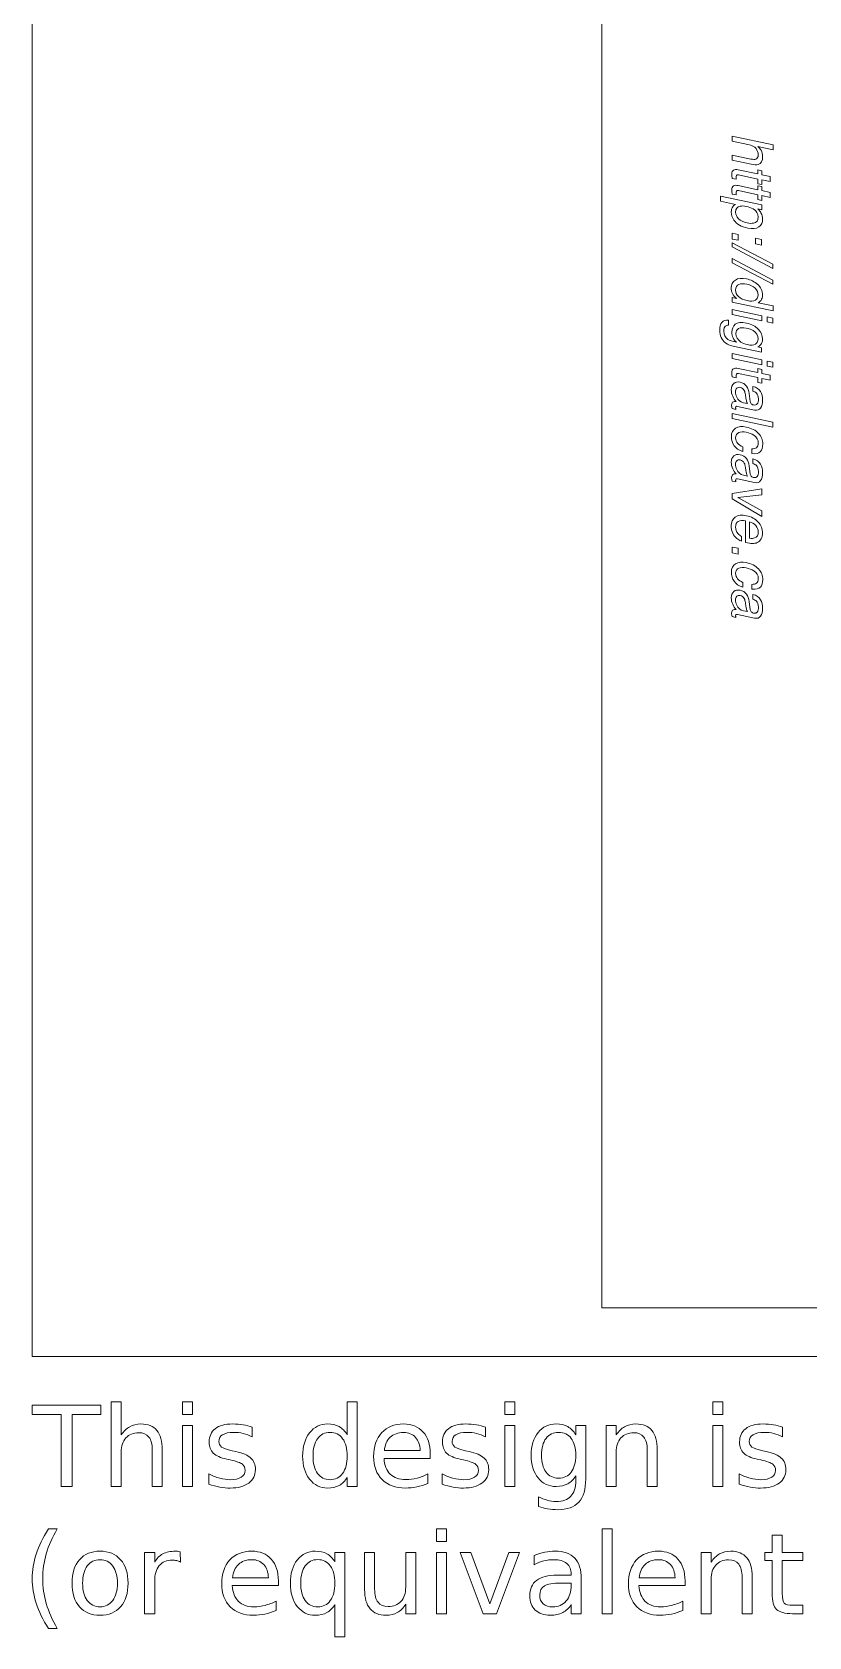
# Model space of a CAD drawing. Header units: millimetres. Extents: x 0 to 209, y -17 to 180.
# Drawn here: x 0 to 47.7, y -17.2 to 81.4 of the extents above; entities that cross this region are included whole.
import ezdxf

# ---------------------------------------------------------------- set-up
doc = ezdxf.new("R2010")
doc.units = ezdxf.units.MM
for name, color, linetype, lineweight, true_color in [('comments', 30, 'CONTINUOUS', 5, 0xf6921e), ('cutting', 5, 'CONTINUOUS', 5, 0x0000ff), ('engraving', 1, 'CONTINUOUS', 5, 0xff0000)]:
    doc.layers.add(name, color=color, linetype=linetype, lineweight=lineweight, true_color=true_color)

msp = doc.modelspace()

# ---------------------------------------------------------------- linework, layer by layer
at = {"layer": 'comments'}
for p, q in [((0, 180), (0, 0)), ((0, 0), (180, 0)), ((4.855, -7.984), (4.855, -2.773)), ((4.855, -2.773), (5.474, -2.773)), ((5.474, -2.773), (5.474, -4.816)), ((9.235, -2.773), (9.85, -2.773)), ((9.235, -3.554), (9.235, -2.773)), ((9.85, -2.773), (9.85, -3.554)), ((19.35, -4.803), (19.35, -2.773)), ((19.35, -2.773), (19.966, -2.773)), ((19.966, -2.773), (19.966, -7.984)), ((29.032, -2.773), (29.648, -2.773)), ((29.032, -3.554), (29.032, -2.773)), ((29.648, -2.773), (29.648, -3.554)), ((41.811, -2.773), (42.426, -2.773)), ((41.811, -3.554), (41.811, -2.773)), ((42.426, -2.773), (42.426, -3.554)), ((0, -2.984), (4.23, -2.984)), ((0, -3.554), (0, -2.984)), ((1.775, -3.554), (0, -3.554)), ((1.775, -7.984), (1.775, -3.554)), ((4.23, -3.554), (2.455, -3.554)), ((2.455, -3.554), (2.455, -7.984)), ((4.23, -2.984), (4.23, -3.554)), ((9.85, -3.554), (9.235, -3.554)), ((29.648, -3.554), (29.032, -3.554)), ((42.426, -3.554), (41.811, -3.554)), ((9.235, -4.234), (9.85, -4.234)), ((9.235, -7.984), (9.235, -4.234)), ((9.85, -4.234), (9.85, -7.984)), ((13.513, -4.344), (13.513, -4.927)), ((27.841, -4.344), (27.841, -4.927)), ((29.032, -4.234), (29.648, -4.234)), ((29.032, -7.984), (29.032, -4.234)), ((29.648, -4.234), (29.648, -7.984)), ((33.388, -4.803), (33.388, -4.234)), ((33.388, -4.234), (34.003, -4.234)), ((34.003, -4.234), (34.003, -7.519)), ((35.253, -7.984), (35.253, -4.234)), ((35.253, -4.234), (35.872, -4.234)), ((35.872, -4.234), (35.872, -4.816)), ((41.811, -4.234), (42.426, -4.234)), ((41.811, -7.984), (41.811, -4.234)), ((42.426, -4.234), (42.426, -7.984)), ((46.089, -4.344), (46.089, -4.927)), ((5.474, -5.864), (5.474, -7.984)), ((7.379, -7.984), (7.379, -5.74)), ((7.996, -5.721), (7.996, -7.984)), ((12.294, -5.791), (12.505, -5.838)), ((21.634, -5.777), (23.831, -5.774)), ((26.622, -5.791), (26.833, -5.838)), ((35.872, -5.864), (35.872, -7.984)), ((37.777, -7.984), (37.777, -5.74)), ((38.394, -5.721), (38.394, -7.984)), ((44.87, -5.791), (45.081, -5.838)), ((12.17, -6.354), (11.956, -6.303)), ((24.446, -6.256), (21.613, -6.256)), ((24.446, -5.955), (24.446, -6.256)), ((26.498, -6.354), (26.283, -6.303)), ((44.746, -6.354), (44.532, -6.303)), ((10.847, -7.847), (10.847, -7.211)), ((19.35, -7.984), (19.35, -7.422)), ((24.303, -7.211), (24.303, -7.794)), ((25.175, -7.847), (25.175, -7.211)), ((33.388, -7.63), (33.388, -7.325)), ((43.423, -7.847), (43.423, -7.211)), ((2.455, -7.984), (1.775, -7.984)), ((5.474, -7.984), (4.855, -7.984)), ((7.996, -7.984), (7.379, -7.984)), ((9.85, -7.984), (9.235, -7.984)), ((19.966, -7.984), (19.35, -7.984)), ((29.648, -7.984), (29.032, -7.984)), ((31.103, -9.213), (31.103, -8.614)), ((35.872, -7.984), (35.253, -7.984)), ((38.394, -7.984), (37.777, -7.984)), ((42.426, -7.984), (41.811, -7.984)), ((1.001, -10.596), (1.538, -10.596)), ((24.84, -10.589), (25.456, -10.589)), ((24.84, -11.37), (24.84, -10.589)), ((25.456, -10.589), (25.456, -11.37)), ((35.005, -10.589), (35.621, -10.589)), ((35.005, -15.8), (35.005, -10.589)), ((35.621, -10.589), (35.621, -15.8)), ((25.456, -11.37), (24.84, -11.37)), ((45.45, -12.05), (45.45, -10.985)), ((45.45, -10.985), (46.069, -10.985)), ((46.069, -10.985), (46.069, -12.05)), ((6.907, -15.8), (6.907, -12.05)), ((6.907, -12.05), (7.527, -12.05)), ((7.527, -12.05), (7.527, -12.632)), ((9.101, -11.993), (9.104, -12.626)), ((18.596, -12.619), (18.596, -12.05)), ((18.596, -12.05), (19.211, -12.05)), ((19.211, -12.05), (19.211, -17.227)), ((20.42, -14.32), (20.42, -12.05)), ((20.42, -12.05), (21.036, -12.05)), ((21.036, -12.05), (21.036, -14.297)), ((22.945, -14.176), (22.945, -12.05)), ((22.945, -12.05), (23.561, -12.05)), ((23.561, -12.05), (23.561, -15.8)), ((24.84, -12.05), (25.456, -12.05)), ((24.84, -15.8), (24.84, -12.05)), ((25.456, -12.05), (25.456, -15.8)), ((26.286, -12.05), (26.939, -12.05)), ((27.692, -15.8), (26.286, -12.05)), ((26.939, -12.05), (28.111, -15.197)), ((28.111, -15.197), (29.283, -12.05)), ((29.936, -12.05), (28.53, -15.8)), ((29.283, -12.05), (29.936, -12.05)), ((30.834, -12.789), (30.834, -12.221)), ((41.081, -15.8), (41.081, -12.05)), ((41.081, -12.05), (41.7, -12.05)), ((41.7, -12.05), (41.7, -12.632)), ((44.998, -12.528), (44.998, -12.05)), ((44.998, -12.05), (45.45, -12.05)), ((45.45, -12.528), (44.998, -12.528)), ((45.45, -14.564), (45.45, -12.528)), ((46.069, -12.05), (47.339, -12.05)), ((47.339, -12.528), (46.069, -12.528)), ((46.069, -12.528), (46.069, -14.564)), ((47.339, -12.05), (47.339, -12.528)), ((12.311, -13.593), (14.508, -13.59)), ((15.124, -13.771), (15.124, -14.072)), ((32.247, -13.433), (33.111, -13.433)), ((33.111, -13.433), (33.111, -13.372)), ((33.727, -13.661), (33.727, -15.8)), ((37.288, -13.593), (39.485, -13.59)), ((40.101, -13.771), (40.101, -14.072)), ((41.7, -13.68), (41.7, -15.8)), ((43.605, -15.8), (43.605, -13.556)), ((44.222, -13.537), (44.222, -15.8)), ((7.527, -13.825), (7.527, -15.8)), ((15.124, -14.072), (12.291, -14.072)), ((33.111, -13.915), (32.498, -13.915)), ((33.111, -14.052), (33.111, -13.915)), ((40.101, -14.072), (37.267, -14.072)), ((14.98, -15.026), (14.98, -15.61)), ((18.596, -17.227), (18.596, -15.237)), ((22.945, -15.8), (22.945, -15.224)), ((33.111, -15.8), (33.111, -15.231)), ((39.957, -15.026), (39.957, -15.61)), ((46.706, -15.284), (47.339, -15.284)), ((47.339, -15.284), (47.339, -15.8)), ((1.538, -16.704), (1.001, -16.704)), ((7.527, -15.8), (6.907, -15.8)), ((23.561, -15.8), (22.945, -15.8)), ((25.456, -15.8), (24.84, -15.8)), ((28.53, -15.8), (27.692, -15.8)), ((33.727, -15.8), (33.111, -15.8)), ((35.621, -15.8), (35.005, -15.8)), ((41.7, -15.8), (41.081, -15.8)), ((44.222, -15.8), (43.605, -15.8)), ((47.339, -15.8), (46.706, -15.8)), ((19.211, -17.227), (18.596, -17.227))]:
    msp.add_line(p, q, dxfattribs=at)
for points in [[(5.474, -4.816), (5.621, -4.591), (5.795, -4.422), (5.995, -4.311)], [(6.549, -4.679), (6.216, -4.679), (5.954, -4.785), (5.762, -4.997)], [(5.995, -4.311), (6.194, -4.199), (6.425, -4.143), (6.687, -4.143)], [(7.172, -4.944), (7.033, -4.767), (6.826, -4.679), (6.549, -4.679)], [(6.687, -4.143), (7.117, -4.143), (7.443, -4.277), (7.664, -4.544)], [(7.664, -4.544), (7.885, -4.811), (7.996, -5.203), (7.996, -5.721)], [(10.874, -5.249), (10.874, -4.896), (10.999, -4.623), (11.249, -4.431)], [(11.249, -4.431), (11.5, -4.239), (11.854, -4.143), (12.314, -4.143)], [(11.7, -4.8), (11.547, -4.893), (11.47, -5.034), (11.47, -5.222)], [(12.388, -4.659), (12.082, -4.659), (11.853, -4.706), (11.7, -4.8)], [(12.314, -4.143), (12.542, -4.143), (12.756, -4.16), (12.957, -4.193)], [(12.971, -4.726), (12.783, -4.681), (12.589, -4.659), (12.388, -4.659)], [(12.957, -4.193), (13.158, -4.227), (13.343, -4.277), (13.513, -4.344)], [(13.513, -4.927), (13.339, -4.837), (13.158, -4.77), (12.971, -4.726)], [(16.614, -6.113), (16.614, -5.523), (16.756, -5.048), (17.041, -4.686)], [(17.041, -4.686), (17.326, -4.324), (17.694, -4.143), (18.148, -4.143)], [(18.298, -4.659), (17.973, -4.659), (17.717, -4.788), (17.53, -5.046)], [(18.148, -4.143), (18.425, -4.143), (18.662, -4.197), (18.859, -4.306)], [(19.069, -5.046), (18.881, -4.788), (18.625, -4.659), (18.298, -4.659)], [(18.859, -4.306), (19.057, -4.414), (19.221, -4.58), (19.35, -4.803)], [(20.97, -6.146), (20.97, -5.532), (21.136, -5.045), (21.468, -4.684)], [(21.468, -4.684), (21.799, -4.323), (22.246, -4.143), (22.809, -4.143)], [(22.816, -4.666), (22.472, -4.666), (22.197, -4.763), (21.99, -4.957)], [(22.809, -4.143), (23.314, -4.143), (23.713, -4.306), (24.006, -4.631)], [(23.547, -4.967), (23.363, -4.766), (23.119, -4.666), (22.816, -4.666)], [(24.006, -4.631), (24.3, -4.956), (24.446, -5.397), (24.446, -5.955)], [(25.202, -5.249), (25.202, -4.896), (25.327, -4.623), (25.577, -4.431)], [(25.577, -4.431), (25.827, -4.239), (26.182, -4.143), (26.642, -4.143)], [(26.027, -4.8), (25.874, -4.893), (25.798, -5.034), (25.798, -5.222)], [(26.715, -4.659), (26.41, -4.659), (26.18, -4.706), (26.027, -4.8)], [(26.642, -4.143), (26.869, -4.143), (27.084, -4.16), (27.284, -4.193)], [(27.298, -4.726), (27.111, -4.681), (26.917, -4.659), (26.715, -4.659)], [(27.284, -4.193), (27.485, -4.227), (27.671, -4.277), (27.841, -4.344)], [(27.841, -4.927), (27.667, -4.837), (27.486, -4.77), (27.298, -4.726)], [(30.651, -6.066), (30.651, -5.485), (30.792, -5.02), (31.073, -4.669)], [(31.073, -4.669), (31.355, -4.318), (31.725, -4.143), (32.185, -4.143)], [(32.336, -4.659), (32.005, -4.659), (31.748, -4.782), (31.564, -5.027)], [(32.185, -4.143), (32.462, -4.143), (32.7, -4.198), (32.898, -4.307)], [(33.111, -5.027), (32.927, -4.782), (32.668, -4.659), (32.336, -4.659)], [(32.898, -4.307), (33.097, -4.417), (33.26, -4.582), (33.388, -4.803)], [(35.872, -4.816), (36.019, -4.591), (36.193, -4.422), (36.392, -4.311)], [(36.947, -4.679), (36.614, -4.679), (36.352, -4.785), (36.16, -4.997)], [(36.392, -4.311), (36.592, -4.199), (36.823, -4.143), (37.084, -4.143)], [(37.57, -4.944), (37.431, -4.767), (37.224, -4.679), (36.947, -4.679)], [(37.084, -4.143), (37.515, -4.143), (37.841, -4.277), (38.062, -4.544)], [(38.062, -4.544), (38.283, -4.811), (38.394, -5.203), (38.394, -5.721)], [(43.45, -5.249), (43.45, -4.896), (43.575, -4.623), (43.825, -4.431)], [(43.825, -4.431), (44.076, -4.239), (44.43, -4.143), (44.89, -4.143)], [(44.276, -4.8), (44.123, -4.893), (44.046, -5.034), (44.046, -5.222)], [(44.964, -4.659), (44.658, -4.659), (44.429, -4.706), (44.276, -4.8)], [(44.89, -4.143), (45.118, -4.143), (45.332, -4.16), (45.533, -4.193)], [(45.547, -4.726), (45.359, -4.681), (45.165, -4.659), (44.964, -4.659)], [(45.533, -4.193), (45.734, -4.227), (45.919, -4.277), (46.089, -4.344)], [(46.089, -4.927), (45.915, -4.837), (45.734, -4.77), (45.547, -4.726)], [(5.762, -4.997), (5.57, -5.209), (5.474, -5.498), (5.474, -5.864)], [(7.379, -5.74), (7.379, -5.385), (7.31, -5.12), (7.172, -4.944)], [(11.129, -5.933), (10.959, -5.767), (10.874, -5.539), (10.874, -5.249)], [(11.47, -5.222), (11.47, -5.364), (11.525, -5.476), (11.634, -5.558)], [(11.634, -5.558), (11.744, -5.64), (11.964, -5.717), (12.294, -5.791)], [(12.505, -5.838), (12.943, -5.932), (13.254, -6.064), (13.438, -6.235)], [(17.53, -5.046), (17.344, -5.304), (17.251, -5.659), (17.251, -6.113)], [(19.35, -6.113), (19.35, -5.659), (19.257, -5.304), (19.069, -5.046)], [(21.99, -4.957), (21.784, -5.152), (21.665, -5.425), (21.634, -5.777)], [(23.831, -5.774), (23.826, -5.437), (23.732, -5.168), (23.547, -4.967)], [(25.456, -5.933), (25.287, -5.767), (25.202, -5.539), (25.202, -5.249)], [(25.798, -5.222), (25.798, -5.364), (25.853, -5.476), (25.962, -5.558)], [(25.962, -5.558), (26.071, -5.64), (26.291, -5.717), (26.622, -5.791)], [(26.833, -5.838), (27.27, -5.932), (27.581, -6.064), (27.765, -6.235)], [(31.564, -5.027), (31.38, -5.273), (31.288, -5.619), (31.288, -6.066)], [(33.388, -6.066), (33.388, -5.619), (33.295, -5.273), (33.111, -5.027)], [(36.16, -4.997), (35.968, -5.209), (35.872, -5.498), (35.872, -5.864)], [(37.777, -5.74), (37.777, -5.385), (37.708, -5.12), (37.57, -4.944)], [(43.705, -5.933), (43.535, -5.767), (43.45, -5.539), (43.45, -5.249)], [(44.046, -5.222), (44.046, -5.364), (44.101, -5.476), (44.21, -5.558)], [(44.21, -5.558), (44.32, -5.64), (44.54, -5.717), (44.87, -5.791)], [(45.081, -5.838), (45.519, -5.932), (45.83, -6.064), (46.014, -6.235)], [(11.956, -6.303), (11.574, -6.223), (11.298, -6.1), (11.129, -5.933)], [(12.912, -6.612), (12.8, -6.522), (12.552, -6.436), (12.17, -6.354)], [(13.081, -6.997), (13.081, -6.829), (13.025, -6.701), (12.912, -6.612)], [(13.438, -6.235), (13.622, -6.405), (13.714, -6.644), (13.714, -6.95)], [(17.041, -7.539), (16.756, -7.177), (16.614, -6.702), (16.614, -6.113)], [(17.251, -6.113), (17.251, -6.566), (17.344, -6.921), (17.53, -7.179)], [(19.069, -7.179), (19.257, -6.921), (19.35, -6.566), (19.35, -6.113)], [(21.494, -7.559), (21.145, -7.211), (20.97, -6.74), (20.97, -6.146)], [(21.613, -6.256), (21.64, -6.681), (21.768, -7.004), (21.997, -7.226)], [(26.283, -6.303), (25.902, -6.223), (25.626, -6.1), (25.456, -5.933)], [(27.24, -6.612), (27.127, -6.522), (26.88, -6.436), (26.498, -6.354)], [(27.409, -6.997), (27.409, -6.829), (27.353, -6.701), (27.24, -6.612)], [(27.765, -6.235), (27.95, -6.405), (28.042, -6.644), (28.042, -6.95)], [(31.073, -7.459), (30.792, -7.108), (30.651, -6.644), (30.651, -6.066)], [(31.288, -6.066), (31.288, -6.51), (31.38, -6.855), (31.564, -7.1)], [(33.111, -7.1), (33.295, -6.855), (33.388, -6.51), (33.388, -6.066)], [(44.532, -6.303), (44.15, -6.223), (43.874, -6.1), (43.705, -5.933)], [(45.488, -6.612), (45.376, -6.522), (45.128, -6.436), (44.746, -6.354)], [(45.657, -6.997), (45.657, -6.829), (45.601, -6.701), (45.488, -6.612)], [(46.014, -6.235), (46.198, -6.405), (46.29, -6.644), (46.29, -6.95)], [(10.847, -7.211), (11.075, -7.329), (11.299, -7.418), (11.521, -7.477)], [(11.536, -8.023), (11.318, -7.984), (11.089, -7.925), (10.847, -7.847)], [(11.521, -7.477), (11.742, -7.537), (11.96, -7.566), (12.177, -7.566)], [(13.301, -7.777), (13.025, -7.98), (12.646, -8.081), (12.164, -8.081)], [(12.177, -7.566), (12.467, -7.566), (12.69, -7.516), (12.847, -7.417)], [(12.847, -7.417), (13.003, -7.317), (13.081, -7.177), (13.081, -6.997)], [(13.714, -6.95), (13.714, -7.298), (13.576, -7.574), (13.301, -7.777)], [(18.148, -8.081), (17.694, -8.081), (17.326, -7.9), (17.041, -7.539)], [(17.53, -7.179), (17.717, -7.437), (17.973, -7.566), (18.298, -7.566)], [(18.298, -7.566), (18.625, -7.566), (18.881, -7.437), (19.069, -7.179)], [(19.35, -7.422), (19.221, -7.645), (19.057, -7.811), (18.859, -7.919)], [(22.916, -8.081), (22.318, -8.081), (21.844, -7.907), (21.494, -7.559)], [(21.997, -7.226), (22.226, -7.448), (22.544, -7.559), (22.953, -7.559)], [(22.953, -7.559), (23.19, -7.559), (23.419, -7.53), (23.641, -7.472)], [(24.303, -7.794), (24.082, -7.888), (23.855, -7.959), (23.623, -8.008)], [(23.641, -7.472), (23.863, -7.414), (24.084, -7.327), (24.303, -7.211)], [(25.175, -7.211), (25.403, -7.329), (25.627, -7.418), (25.848, -7.477)], [(25.863, -8.023), (25.646, -7.984), (25.416, -7.925), (25.175, -7.847)], [(25.848, -7.477), (26.069, -7.537), (26.288, -7.566), (26.504, -7.566)], [(27.628, -7.777), (27.352, -7.98), (26.973, -8.081), (26.491, -8.081)], [(26.504, -7.566), (26.795, -7.566), (27.018, -7.516), (27.174, -7.417)], [(27.174, -7.417), (27.331, -7.317), (27.409, -7.177), (27.409, -6.997)], [(28.042, -6.95), (28.042, -7.298), (27.904, -7.574), (27.628, -7.777)], [(32.185, -7.984), (31.725, -7.984), (31.355, -7.809), (31.073, -7.459)], [(31.564, -7.1), (31.748, -7.346), (32.005, -7.469), (32.336, -7.469)], [(32.898, -7.82), (32.7, -7.93), (32.462, -7.984), (32.185, -7.984)], [(32.336, -7.469), (32.668, -7.469), (32.927, -7.346), (33.111, -7.1)], [(33.388, -7.325), (33.26, -7.546), (33.097, -7.711), (32.898, -7.82)], [(33.086, -8.585), (33.287, -8.374), (33.388, -8.056), (33.388, -7.63)], [(34.003, -7.519), (34.003, -8.158), (33.861, -8.632), (33.578, -8.944)], [(43.423, -7.211), (43.651, -7.329), (43.875, -7.418), (44.097, -7.477)], [(44.112, -8.023), (43.894, -7.984), (43.665, -7.925), (43.423, -7.847)], [(44.097, -7.477), (44.318, -7.537), (44.536, -7.566), (44.753, -7.566)], [(45.877, -7.777), (45.601, -7.98), (45.222, -8.081), (44.74, -8.081)], [(44.753, -7.566), (45.043, -7.566), (45.266, -7.516), (45.423, -7.417)], [(45.423, -7.417), (45.579, -7.317), (45.657, -7.177), (45.657, -6.997)], [(46.29, -6.95), (46.29, -7.298), (46.152, -7.574), (45.877, -7.777)], [(12.164, -8.081), (11.963, -8.081), (11.753, -8.062), (11.536, -8.023)], [(18.859, -7.919), (18.662, -8.027), (18.425, -8.081), (18.148, -8.081)], [(23.623, -8.008), (23.391, -8.057), (23.155, -8.081), (22.916, -8.081)], [(26.491, -8.081), (26.29, -8.081), (26.081, -8.062), (25.863, -8.023)], [(31.103, -8.614), (31.284, -8.712), (31.463, -8.785), (31.639, -8.831)], [(31.639, -8.831), (31.816, -8.878), (31.995, -8.902), (32.178, -8.902)], [(32.178, -8.902), (32.583, -8.902), (32.885, -8.796), (33.086, -8.585)], [(44.74, -8.081), (44.539, -8.081), (44.329, -8.062), (44.112, -8.023)], [(31.663, -9.362), (31.471, -9.33), (31.284, -9.28), (31.103, -9.213)], [(32.276, -9.411), (32.059, -9.411), (31.855, -9.395), (31.663, -9.362)], [(33.578, -8.944), (33.295, -9.255), (32.861, -9.411), (32.276, -9.411)], [(0.248, -12.143), (0.413, -11.639), (0.665, -11.123), (1.001, -10.596)], [(1.538, -10.596), (1.238, -11.11), (1.016, -11.618), (0.871, -12.12)], [(0, -13.647), (0, -13.149), (0.083, -12.648), (0.248, -12.143)], [(0.871, -12.12), (0.726, -12.622), (0.653, -13.131), (0.653, -13.647)], [(2.451, -13.928), (2.451, -13.312), (2.604, -12.83), (2.908, -12.481)], [(2.908, -12.481), (3.213, -12.133), (3.635, -11.959), (4.173, -11.959)], [(4.173, -12.481), (3.842, -12.481), (3.581, -12.61), (3.389, -12.868)], [(4.173, -11.959), (4.709, -11.959), (5.129, -12.133), (5.435, -12.481)], [(4.953, -12.872), (4.761, -12.612), (4.501, -12.481), (4.173, -12.481)], [(5.435, -12.481), (5.741, -12.83), (5.894, -13.312), (5.894, -13.928)], [(7.527, -12.632), (7.656, -12.405), (7.824, -12.236), (8.032, -12.125)], [(8.608, -12.509), (8.26, -12.509), (7.993, -12.622), (7.806, -12.848)], [(8.032, -12.125), (8.24, -12.014), (8.492, -11.959), (8.789, -11.959)], [(8.878, -12.537), (8.797, -12.518), (8.707, -12.509), (8.608, -12.509)], [(8.789, -11.959), (8.831, -11.959), (8.878, -11.962), (8.93, -11.968)], [(9.104, -12.626), (9.035, -12.586), (8.959, -12.556), (8.878, -12.537)], [(8.93, -11.968), (8.981, -11.973), (9.038, -11.982), (9.101, -11.993)], [(11.648, -13.962), (11.648, -13.348), (11.814, -12.861), (12.145, -12.5)], [(12.145, -12.5), (12.477, -12.139), (12.924, -11.959), (13.487, -11.959)], [(12.668, -12.773), (12.461, -12.967), (12.343, -13.241), (12.311, -13.593)], [(13.493, -12.481), (13.15, -12.481), (12.874, -12.579), (12.668, -12.773)], [(13.487, -11.959), (13.991, -11.959), (14.39, -12.121), (14.684, -12.446)], [(14.225, -12.783), (14.041, -12.582), (13.797, -12.481), (13.493, -12.481)], [(14.508, -13.59), (14.504, -13.253), (14.409, -12.984), (14.225, -12.783)], [(14.684, -12.446), (14.977, -12.771), (15.124, -13.213), (15.124, -13.771)], [(15.859, -13.928), (15.859, -13.339), (16.001, -12.863), (16.286, -12.502)], [(16.286, -12.502), (16.571, -12.14), (16.94, -11.959), (17.393, -11.959)], [(17.543, -12.475), (17.218, -12.475), (16.962, -12.604), (16.775, -12.862)], [(17.393, -11.959), (17.67, -11.959), (17.907, -12.013), (18.105, -12.121)], [(18.314, -12.862), (18.127, -12.604), (17.87, -12.475), (17.543, -12.475)], [(18.105, -12.121), (18.302, -12.23), (18.466, -12.396), (18.596, -12.619)], [(30.834, -12.221), (31.06, -12.133), (31.278, -12.068), (31.49, -12.024)], [(31.42, -12.559), (31.217, -12.61), (31.022, -12.687), (30.834, -12.789)], [(32.047, -12.481), (31.832, -12.481), (31.623, -12.507), (31.42, -12.559)], [(31.49, -12.024), (31.702, -11.981), (31.909, -11.959), (32.11, -11.959)], [(32.832, -12.714), (32.645, -12.559), (32.383, -12.481), (32.047, -12.481)], [(32.11, -11.959), (32.653, -11.959), (33.058, -12.1), (33.326, -12.381)], [(33.111, -13.372), (33.111, -13.089), (33.018, -12.87), (32.832, -12.714)], [(33.326, -12.381), (33.593, -12.662), (33.727, -13.089), (33.727, -13.661)], [(36.625, -13.962), (36.625, -13.348), (36.79, -12.861), (37.122, -12.5)], [(37.122, -12.5), (37.453, -12.139), (37.9, -11.959), (38.463, -11.959)], [(37.644, -12.773), (37.438, -12.967), (37.319, -13.241), (37.288, -13.593)], [(38.47, -12.481), (38.126, -12.481), (37.851, -12.579), (37.644, -12.773)], [(38.463, -11.959), (38.968, -11.959), (39.367, -12.121), (39.66, -12.446)], [(39.202, -12.783), (39.017, -12.582), (38.774, -12.481), (38.47, -12.481)], [(39.485, -13.59), (39.48, -13.253), (39.386, -12.984), (39.202, -12.783)], [(39.66, -12.446), (39.954, -12.771), (40.101, -13.213), (40.101, -13.771)], [(41.7, -12.632), (41.847, -12.407), (42.021, -12.238), (42.221, -12.126)], [(41.988, -12.813), (41.796, -13.025), (41.7, -13.314), (41.7, -13.68)], [(42.775, -12.495), (42.442, -12.495), (42.18, -12.601), (41.988, -12.813)], [(42.221, -12.126), (42.42, -12.015), (42.651, -11.959), (42.913, -11.959)], [(43.398, -12.759), (43.259, -12.583), (43.052, -12.495), (42.775, -12.495)], [(42.913, -11.959), (43.343, -11.959), (43.669, -12.092), (43.89, -12.359)], [(43.605, -13.556), (43.605, -13.201), (43.536, -12.936), (43.398, -12.759)], [(43.89, -12.359), (44.111, -12.626), (44.222, -13.019), (44.222, -13.537)], [(0.25, -15.157), (0.083, -14.651), (0, -14.147), (0, -13.647)], [(0.653, -13.647), (0.653, -14.163), (0.727, -14.674), (0.873, -15.179)], [(3.389, -12.868), (3.197, -13.126), (3.101, -13.48), (3.101, -13.928)], [(5.241, -13.928), (5.241, -13.484), (5.145, -13.132), (4.953, -12.872)], [(7.806, -12.848), (7.62, -13.075), (7.527, -13.4), (7.527, -13.825)], [(16.775, -12.862), (16.589, -13.119), (16.496, -13.475), (16.496, -13.928)], [(18.596, -13.928), (18.596, -13.475), (18.502, -13.119), (18.314, -12.862)], [(30.56, -14.709), (30.56, -14.287), (30.701, -13.969), (30.983, -13.754)], [(30.983, -13.754), (31.266, -13.54), (31.687, -13.433), (32.247, -13.433)], [(2.908, -15.373), (2.604, -15.024), (2.451, -14.542), (2.451, -13.928)], [(3.101, -13.928), (3.101, -14.377), (3.196, -14.73), (3.387, -14.988)], [(4.953, -14.986), (5.145, -14.727), (5.241, -14.375), (5.241, -13.928)], [(5.894, -13.928), (5.894, -14.542), (5.741, -15.024), (5.435, -15.373)], [(12.172, -15.375), (11.823, -15.027), (11.648, -14.556), (11.648, -13.962)], [(12.291, -14.072), (12.318, -14.497), (12.446, -14.82), (12.675, -15.042)], [(16.286, -15.355), (16.001, -14.993), (15.859, -14.518), (15.859, -13.928)], [(16.496, -13.928), (16.496, -14.382), (16.589, -14.737), (16.775, -14.995)], [(18.314, -14.995), (18.502, -14.737), (18.596, -14.382), (18.596, -13.928)], [(20.755, -15.495), (20.531, -15.228), (20.42, -14.836), (20.42, -14.32)], [(21.036, -14.297), (21.036, -14.652), (21.105, -14.918), (21.244, -15.095)], [(22.655, -15.043), (22.849, -14.831), (22.945, -14.542), (22.945, -14.176)], [(30.899, -15.574), (30.673, -15.359), (30.56, -15.07), (30.56, -14.709)], [(31.463, -14.086), (31.271, -14.2), (31.175, -14.394), (31.175, -14.668)], [(31.175, -14.668), (31.175, -14.887), (31.247, -15.061), (31.391, -15.189)], [(32.498, -13.915), (32, -13.915), (31.656, -13.972), (31.463, -14.086)], [(32.801, -15.019), (33.008, -14.776), (33.111, -14.454), (33.111, -14.052)], [(37.149, -15.375), (36.799, -15.027), (36.625, -14.556), (36.625, -13.962)], [(37.267, -14.072), (37.295, -14.497), (37.423, -14.82), (37.651, -15.042)], [(45.722, -15.534), (45.541, -15.356), (45.45, -15.033), (45.45, -14.564)], [(46.069, -14.564), (46.069, -14.87), (46.111, -15.067), (46.195, -15.154)], [(1.001, -16.704), (0.667, -16.18), (0.416, -15.664), (0.25, -15.157)], [(0.873, -15.179), (1.019, -15.685), (1.241, -16.193), (1.538, -16.704)], [(4.173, -15.897), (3.635, -15.897), (3.213, -15.722), (2.908, -15.373)], [(3.387, -14.988), (3.578, -15.246), (3.84, -15.375), (4.173, -15.375)], [(4.173, -15.375), (4.501, -15.375), (4.761, -15.246), (4.953, -14.986)], [(5.435, -15.373), (5.129, -15.722), (4.709, -15.897), (4.173, -15.897)], [(13.594, -15.897), (12.996, -15.897), (12.522, -15.723), (12.172, -15.375)], [(12.675, -15.042), (12.903, -15.264), (13.222, -15.375), (13.631, -15.375)], [(13.631, -15.375), (13.868, -15.375), (14.097, -15.346), (14.319, -15.288)], [(14.98, -15.61), (14.759, -15.703), (14.533, -15.775), (14.301, -15.824)], [(14.319, -15.288), (14.541, -15.23), (14.762, -15.142), (14.98, -15.026)], [(17.393, -15.897), (16.94, -15.897), (16.571, -15.716), (16.286, -15.355)], [(16.775, -14.995), (16.962, -15.253), (17.218, -15.382), (17.543, -15.382)], [(18.105, -15.735), (17.907, -15.843), (17.67, -15.897), (17.393, -15.897)], [(17.543, -15.382), (17.87, -15.382), (18.127, -15.253), (18.314, -14.995)], [(18.596, -15.237), (18.466, -15.461), (18.302, -15.627), (18.105, -15.735)], [(21.736, -15.897), (21.305, -15.897), (20.978, -15.763), (20.755, -15.495)], [(21.244, -15.095), (21.382, -15.273), (21.59, -15.362), (21.867, -15.362)], [(22.424, -15.731), (22.227, -15.842), (21.998, -15.897), (21.736, -15.897)], [(21.867, -15.362), (22.199, -15.362), (22.462, -15.256), (22.655, -15.043)], [(22.945, -15.224), (22.795, -15.452), (22.622, -15.621), (22.424, -15.731)], [(31.815, -15.897), (31.431, -15.897), (31.126, -15.789), (30.899, -15.574)], [(31.391, -15.189), (31.535, -15.318), (31.731, -15.382), (31.979, -15.382)], [(32.585, -15.735), (32.375, -15.843), (32.119, -15.897), (31.815, -15.897)], [(31.979, -15.382), (32.321, -15.382), (32.595, -15.261), (32.801, -15.019)], [(33.111, -15.231), (32.971, -15.459), (32.795, -15.627), (32.585, -15.735)], [(38.571, -15.897), (37.972, -15.897), (37.498, -15.723), (37.149, -15.375)], [(37.651, -15.042), (37.88, -15.264), (38.199, -15.375), (38.608, -15.375)], [(38.608, -15.375), (38.844, -15.375), (39.073, -15.346), (39.295, -15.288)], [(39.957, -15.61), (39.736, -15.703), (39.51, -15.775), (39.277, -15.824)], [(39.295, -15.288), (39.518, -15.23), (39.738, -15.142), (39.957, -15.026)], [(46.706, -15.8), (46.231, -15.8), (45.903, -15.711), (45.722, -15.534)], [(46.195, -15.154), (46.279, -15.241), (46.449, -15.284), (46.706, -15.284)], [(14.301, -15.824), (14.069, -15.873), (13.833, -15.897), (13.594, -15.897)], [(39.277, -15.824), (39.045, -15.873), (38.81, -15.897), (38.571, -15.897)]]:
    msp.add_open_spline(points, degree=3, dxfattribs=at)
at = {"layer": 'cutting'}
for p, q in [((35, 178), (35, 3)), ((35, 3), (105, 3))]:
    msp.add_line(p, q, dxfattribs=at)
at = {"layer": 'engraving'}
for p, q in [((43, 74.694), (43, 75)), ((43, 75), (45.509, 74.467)), ((43.967, 74.489), (43, 74.694)), ((45.509, 74.161), (44.576, 74.36)), ((45.509, 74.467), (45.509, 74.161)), ((43, 73.514), (43, 73.829)), ((43, 73.829), (44.149, 73.586)), ((44.169, 73.266), (43, 73.514)), ((43.242, 72.349), (43, 72.4)), ((43.366, 72.924), (44.572, 72.667)), ((44.572, 72.357), (43.383, 72.611)), ((44.572, 72.667), (44.572, 72.914)), ((44.572, 72.914), (44.823, 72.861)), ((44.572, 72.066), (44.572, 72.357)), ((44.823, 72.013), (44.572, 72.066)), ((44.823, 72.861), (44.823, 72.614)), ((44.823, 72.614), (45.332, 72.505)), ((45.332, 72.196), (44.823, 72.304)), ((44.823, 72.304), (44.823, 72.013)), ((45.332, 72.505), (45.332, 72.196)), ((42.273, 70.998), (42.273, 71.304)), ((42.273, 71.304), (44.814, 70.764)), ((43.242, 71.38), (43, 71.432)), ((43.366, 71.956), (44.572, 71.699)), ((44.572, 71.389), (43.383, 71.643)), ((44.572, 71.699), (44.572, 71.945)), ((44.572, 71.945), (44.823, 71.893)), ((44.572, 71.098), (44.572, 71.389)), ((44.823, 71.045), (44.572, 71.098)), ((44.823, 71.893), (44.823, 71.646)), ((44.823, 71.646), (45.332, 71.537)), ((45.332, 71.227), (44.823, 71.336)), ((44.823, 71.336), (44.823, 71.045)), ((45.332, 71.537), (45.332, 71.227)), ((43.204, 70.8), (42.273, 70.998)), ((44.814, 70.467), (44.572, 70.518)), ((44.814, 70.764), (44.814, 70.467)), ((43, 68.67), (43, 69.025)), ((43, 69.025), (43.371, 68.947)), ((43.371, 68.591), (43, 68.67)), ((43, 68.185), (43, 68.443)), ((43, 68.443), (45.5, 67.119)), ((45.5, 66.861), (43, 68.185)), ((43.371, 68.947), (43.371, 68.591)), ((44.428, 68.367), (44.428, 68.722)), ((44.428, 68.722), (44.799, 68.644)), ((44.799, 68.288), (44.428, 68.367)), ((44.799, 68.644), (44.799, 68.288)), ((43, 67.216), (43, 67.475)), ((43, 67.475), (45.5, 66.151)), ((45.5, 65.892), (43, 67.216)), ((45.5, 67.119), (45.5, 66.861)), ((45.5, 66.151), (45.5, 65.892)), ((43, 64.797), (43, 65.072)), ((43, 65.072), (43.254, 65.019)), ((45.509, 64.264), (43, 64.797)), ((43, 64.033), (43, 64.344)), ((43, 64.344), (44.814, 63.959)), ((44.588, 64.754), (45.509, 64.558)), ((45.509, 64.558), (45.509, 64.264)), ((42.774, 63.684), (42.774, 63.373)), ((44.814, 63.648), (43, 64.033)), ((44.814, 63.959), (44.814, 63.648)), ((45.153, 63.577), (45.153, 63.888)), ((45.153, 63.888), (45.5, 63.813)), ((45.5, 63.502), (45.153, 63.577)), ((45.5, 63.813), (45.5, 63.502)), ((43, 61.321), (43, 61.632)), ((43, 61.632), (44.814, 61.247)), ((44.814, 60.936), (43, 61.321)), ((44.806, 61.71), (43.148, 62.062)), ((44.576, 62.042), (44.806, 61.993)), ((44.806, 61.993), (44.806, 61.71)), ((44.814, 61.247), (44.814, 60.936)), ((45.153, 60.864), (45.153, 61.176)), ((45.153, 61.176), (45.5, 61.101)), ((43.242, 60.145), (43, 60.196)), ((43.366, 60.72), (44.572, 60.463)), ((44.572, 60.154), (43.383, 60.407)), ((44.572, 60.463), (44.572, 60.71)), ((44.572, 60.71), (44.823, 60.657)), ((44.823, 60.657), (44.823, 60.411)), ((44.823, 60.411), (45.332, 60.302)), ((45.5, 60.79), (45.153, 60.864)), ((45.332, 60.302), (45.332, 59.992)), ((45.5, 61.101), (45.5, 60.79)), ((44.043, 59.18), (44.104, 58.68)), ((44.266, 59.327), (44.266, 59.612)), ((44.572, 59.863), (44.572, 60.154)), ((44.823, 59.81), (44.572, 59.863)), ((45.332, 59.992), (44.823, 60.101)), ((44.823, 60.101), (44.823, 59.81)), ((43.218, 58.205), (42.991, 58.254)), ((44.363, 58.164), (43.313, 58.387)), ((43.681, 58.615), (43.928, 58.564)), ((43.834, 58.901), (43.81, 59.092)), ((43, 57.637), (43, 57.943)), ((43, 57.943), (45.5, 57.412)), ((45.5, 57.106), (43, 57.637)), ((45.5, 57.412), (45.5, 57.106)), ((43.645, 55.903), (43.645, 55.605)), ((44.21, 55.484), (44.21, 55.782)), ((43.834, 54.446), (43.81, 54.637)), ((44.043, 54.725), (44.104, 54.225)), ((44.266, 54.872), (44.266, 55.158)), ((43.218, 53.75), (42.991, 53.8)), ((43, 53.031), (44.823, 53.317)), ((44.363, 53.709), (43.313, 53.932)), ((43.681, 54.16), (43.928, 54.109)), ((44.823, 53.317), (44.823, 52.961)), ((43, 52.704), (43, 53.031)), ((44.823, 51.63), (43, 52.704)), ((44.823, 52.961), (43.339, 52.789)), ((43.339, 52.789), (44.823, 51.965)), ((43.813, 50.02), (43.813, 51.356)), ((44.057, 51.296), (44.057, 50.284)), ((44.823, 51.965), (44.823, 51.63)), ((43.572, 50.398), (43.572, 50.097)), ((43, 49.387), (43, 49.743)), ((43, 49.743), (43.371, 49.665)), ((43.371, 49.309), (43, 49.387)), ((43.371, 49.665), (43.371, 49.309)), ((43.645, 47.573), (43.645, 47.275)), ((44.21, 47.154), (44.21, 47.452)), ((44.043, 46.395), (44.104, 45.895)), ((44.266, 46.542), (44.266, 46.828)), ((43.218, 45.42), (42.991, 45.47)), ((44.363, 45.379), (43.313, 45.602)), ((43.681, 45.83), (43.928, 45.779)), ((43.834, 46.116), (43.81, 46.307))]:
    msp.add_line(p, q, dxfattribs=at)
for points in [[(44.462, 74.229), (44.375, 74.35), (44.209, 74.437), (43.967, 74.489)], [(44.593, 73.856), (44.593, 73.983), (44.549, 74.108), (44.462, 74.229)], [(44.576, 74.36), (44.668, 74.267), (44.732, 74.188), (44.77, 74.122)], [(44.77, 74.122), (44.835, 74.01), (44.867, 73.88), (44.867, 73.732)], [(44.149, 73.586), (44.283, 73.557), (44.381, 73.553), (44.443, 73.574)], [(44.59, 73.254), (44.489, 73.224), (44.348, 73.228), (44.169, 73.266)], [(44.443, 73.574), (44.543, 73.609), (44.593, 73.703), (44.593, 73.856)], [(44.867, 73.732), (44.867, 73.468), (44.774, 73.308), (44.59, 73.254)], [(42.971, 72.64), (42.971, 72.783), (43.008, 72.872), (43.081, 72.908)], [(42.978, 72.515), (42.973, 72.554), (42.971, 72.596), (42.971, 72.64)], [(43, 72.4), (42.99, 72.437), (42.982, 72.476), (42.978, 72.515)], [(43.081, 72.908), (43.154, 72.944), (43.249, 72.949), (43.366, 72.924)], [(43.255, 72.573), (43.243, 72.552), (43.237, 72.513), (43.237, 72.458)], [(43.237, 72.458), (43.237, 72.443), (43.237, 72.427), (43.237, 72.41)], [(43.237, 72.41), (43.238, 72.393), (43.239, 72.373), (43.242, 72.349)], [(43.383, 72.611), (43.319, 72.624), (43.277, 72.612), (43.255, 72.573)], [(42.971, 71.671), (42.971, 71.814), (43.008, 71.904), (43.081, 71.94)], [(42.978, 71.546), (42.973, 71.586), (42.971, 71.627), (42.971, 71.671)], [(43, 71.432), (42.99, 71.469), (42.982, 71.507), (42.978, 71.546)], [(43.081, 71.94), (43.154, 71.975), (43.249, 71.981), (43.366, 71.956)], [(43.255, 71.605), (43.243, 71.584), (43.237, 71.545), (43.237, 71.489)], [(43.237, 71.489), (43.237, 71.475), (43.237, 71.459), (43.237, 71.442)], [(43.237, 71.442), (43.238, 71.425), (43.239, 71.404), (43.242, 71.38)], [(43.383, 71.643), (43.319, 71.656), (43.277, 71.644), (43.255, 71.605)], [(42.939, 70.329), (42.939, 70.466), (42.969, 70.575), (43.029, 70.656)], [(43.1, 69.835), (42.993, 69.99), (42.939, 70.154), (42.939, 70.329)], [(43.029, 70.656), (43.063, 70.703), (43.121, 70.751), (43.204, 70.8)], [(43.488, 70.688), (43.3, 70.649), (43.206, 70.525), (43.206, 70.313)], [(43.206, 70.313), (43.206, 70.171), (43.266, 70.039), (43.385, 69.919)], [(43.848, 70.676), (43.707, 70.705), (43.587, 70.709), (43.488, 70.688)], [(44.28, 70.521), (44.166, 70.587), (44.022, 70.639), (43.848, 70.676)], [(44.598, 70.017), (44.598, 70.23), (44.492, 70.397), (44.28, 70.521)], [(44.297, 69.646), (44.498, 69.683), (44.598, 69.806), (44.598, 70.017)], [(44.572, 70.518), (44.655, 70.439), (44.719, 70.359), (44.765, 70.276)], [(44.765, 70.276), (44.833, 70.158), (44.867, 70.029), (44.867, 69.89)], [(43.951, 69.343), (43.554, 69.427), (43.271, 69.591), (43.1, 69.835)], [(43.385, 69.919), (43.505, 69.798), (43.684, 69.713), (43.922, 69.662)], [(43.922, 69.662), (44.068, 69.631), (44.192, 69.626), (44.297, 69.646)], [(44.63, 69.415), (44.471, 69.305), (44.245, 69.281), (43.951, 69.343)], [(44.867, 69.89), (44.867, 69.683), (44.788, 69.525), (44.63, 69.415)], [(42.935, 65.676), (42.935, 65.879), (43.021, 66.037), (43.191, 66.149)], [(43.191, 66.149), (43.362, 66.262), (43.589, 66.287), (43.873, 66.226)], [(43.873, 66.226), (44.139, 66.17), (44.369, 66.054), (44.563, 65.877)], [(43.01, 65.325), (42.96, 65.433), (42.935, 65.55), (42.935, 65.676)], [(43.254, 65.019), (43.141, 65.115), (43.06, 65.217), (43.01, 65.325)], [(43.4, 65.88), (43.268, 65.825), (43.203, 65.706), (43.203, 65.523)], [(43.203, 65.523), (43.203, 65.381), (43.264, 65.252), (43.385, 65.135)], [(43.385, 65.135), (43.507, 65.018), (43.682, 64.936), (43.91, 64.887)], [(43.89, 65.899), (43.695, 65.941), (43.532, 65.935), (43.4, 65.88)], [(44.411, 65.645), (44.293, 65.766), (44.119, 65.851), (43.89, 65.899)], [(44.588, 65.232), (44.588, 65.386), (44.529, 65.524), (44.411, 65.645)], [(44.422, 64.919), (44.533, 64.989), (44.588, 65.094), (44.588, 65.232)], [(44.563, 65.877), (44.758, 65.7), (44.855, 65.486), (44.855, 65.234)], [(44.855, 65.234), (44.855, 65.094), (44.826, 64.984), (44.767, 64.902)], [(43.91, 64.887), (44.141, 64.838), (44.311, 64.849), (44.422, 64.919)], [(44.767, 64.902), (44.732, 64.854), (44.673, 64.805), (44.588, 64.754)], [(42.229, 63.08), (42.229, 63.276), (42.273, 63.432), (42.361, 63.547)], [(42.361, 63.547), (42.449, 63.662), (42.586, 63.708), (42.774, 63.684)], [(42.585, 63.323), (42.517, 63.269), (42.483, 63.167), (42.483, 63.019)], [(42.774, 63.373), (42.692, 63.375), (42.629, 63.359), (42.585, 63.323)], [(42.978, 62.956), (42.978, 63.153), (43.048, 63.311), (43.188, 63.43)], [(43.188, 63.43), (43.328, 63.548), (43.56, 63.573), (43.883, 63.504)], [(43.389, 63.169), (43.282, 63.109), (43.228, 63.008), (43.228, 62.867)], [(43.858, 63.194), (43.652, 63.238), (43.496, 63.23), (43.389, 63.169)], [(44.281, 63.041), (44.174, 63.107), (44.032, 63.158), (43.858, 63.194)], [(43.883, 63.504), (44.188, 63.439), (44.427, 63.314), (44.598, 63.129)], [(44.598, 63.129), (44.769, 62.943), (44.855, 62.745), (44.855, 62.534)], [(42.6, 62.28), (42.353, 62.461), (42.229, 62.727), (42.229, 63.08)], [(42.483, 63.019), (42.483, 62.784), (42.565, 62.613), (42.731, 62.505)], [(43.148, 62.062), (42.917, 62.111), (42.734, 62.184), (42.6, 62.28)], [(42.731, 62.505), (42.829, 62.441), (43.003, 62.385), (43.254, 62.335)], [(43.046, 62.599), (43.001, 62.695), (42.978, 62.814), (42.978, 62.956)], [(43.254, 62.335), (43.161, 62.415), (43.091, 62.503), (43.046, 62.599)], [(43.228, 62.867), (43.228, 62.647), (43.327, 62.471), (43.526, 62.34)], [(43.526, 62.34), (43.638, 62.266), (43.769, 62.213), (43.919, 62.181)], [(43.919, 62.181), (44.145, 62.133), (44.312, 62.143), (44.421, 62.214)], [(44.584, 62.535), (44.584, 62.751), (44.483, 62.92), (44.281, 63.041)], [(44.421, 62.214), (44.53, 62.284), (44.584, 62.391), (44.584, 62.535)], [(44.749, 62.181), (44.71, 62.132), (44.652, 62.085), (44.576, 62.042)], [(44.855, 62.534), (44.855, 62.391), (44.82, 62.273), (44.749, 62.181)], [(42.971, 60.436), (42.971, 60.579), (43.008, 60.668), (43.081, 60.704)], [(42.978, 60.311), (42.973, 60.35), (42.971, 60.392), (42.971, 60.436)], [(43, 60.196), (42.99, 60.234), (42.982, 60.272), (42.978, 60.311)], [(43.081, 60.704), (43.154, 60.74), (43.249, 60.745), (43.366, 60.72)], [(43.255, 60.37), (43.243, 60.348), (43.237, 60.31), (43.237, 60.254)], [(43.237, 60.254), (43.237, 60.239), (43.237, 60.223), (43.237, 60.206)], [(43.237, 60.206), (43.238, 60.189), (43.239, 60.169), (43.242, 60.145)], [(43.383, 60.407), (43.319, 60.421), (43.277, 60.408), (43.255, 60.37)], [(42.939, 59.413), (42.939, 59.582), (42.99, 59.71), (43.093, 59.795)], [(43.029, 59.008), (42.969, 59.138), (42.939, 59.273), (42.939, 59.413)], [(43.093, 59.795), (43.195, 59.881), (43.324, 59.907), (43.478, 59.875)], [(43.276, 59.501), (43.225, 59.447), (43.199, 59.376), (43.199, 59.287)], [(43.199, 59.287), (43.199, 59.18), (43.224, 59.07), (43.274, 58.957)], [(43.485, 59.553), (43.397, 59.572), (43.327, 59.555), (43.276, 59.501)], [(43.478, 59.875), (43.647, 59.838), (43.778, 59.757), (43.871, 59.632)], [(43.74, 59.357), (43.687, 59.463), (43.602, 59.528), (43.485, 59.553)], [(43.81, 59.092), (43.795, 59.206), (43.772, 59.295), (43.74, 59.357)], [(43.871, 59.632), (43.964, 59.507), (44.022, 59.356), (44.043, 59.18)], [(44.266, 59.612), (44.491, 59.559), (44.647, 59.453), (44.735, 59.294)], [(44.479, 59.209), (44.431, 59.257), (44.36, 59.296), (44.266, 59.327)], [(44.608, 58.842), (44.608, 59.001), (44.565, 59.124), (44.479, 59.209)], [(44.735, 59.294), (44.823, 59.135), (44.867, 58.963), (44.867, 58.779)], [(42.961, 58.471), (42.961, 58.576), (42.998, 58.645), (43.073, 58.676)], [(42.966, 58.368), (42.963, 58.393), (42.961, 58.427), (42.961, 58.471)], [(42.991, 58.254), (42.978, 58.304), (42.969, 58.342), (42.966, 58.368)], [(43.242, 58.693), (43.16, 58.774), (43.089, 58.879), (43.029, 59.008)], [(43.073, 58.676), (43.113, 58.693), (43.169, 58.699), (43.242, 58.693)], [(43.237, 58.385), (43.217, 58.376), (43.208, 58.351), (43.208, 58.309)], [(43.208, 58.309), (43.208, 58.295), (43.208, 58.28), (43.21, 58.262)], [(43.21, 58.262), (43.212, 58.244), (43.214, 58.225), (43.218, 58.205)], [(43.313, 58.387), (43.281, 58.394), (43.256, 58.393), (43.237, 58.385)], [(43.274, 58.957), (43.357, 58.77), (43.492, 58.656), (43.681, 58.615)], [(43.868, 58.721), (43.852, 58.783), (43.841, 58.843), (43.834, 58.901)], [(43.928, 58.564), (43.904, 58.606), (43.884, 58.658), (43.868, 58.721)], [(44.104, 58.68), (44.114, 58.607), (44.143, 58.553), (44.193, 58.518)], [(44.193, 58.518), (44.22, 58.499), (44.259, 58.484), (44.31, 58.474)], [(44.31, 58.474), (44.415, 58.451), (44.491, 58.472), (44.538, 58.537)], [(44.744, 58.283), (44.663, 58.168), (44.536, 58.128), (44.363, 58.164)], [(44.538, 58.537), (44.585, 58.602), (44.608, 58.703), (44.608, 58.842)], [(44.867, 58.779), (44.867, 58.564), (44.826, 58.399), (44.744, 58.283)], [(42.947, 56.531), (42.947, 56.769), (43.034, 56.941), (43.208, 57.046)], [(43.115, 55.973), (43.003, 56.133), (42.947, 56.319), (42.947, 56.531)], [(43.208, 57.046), (43.383, 57.151), (43.6, 57.176), (43.861, 57.12)], [(43.397, 56.776), (43.272, 56.725), (43.209, 56.617), (43.209, 56.451)], [(43.209, 56.451), (43.209, 56.324), (43.248, 56.215), (43.326, 56.124)], [(43.858, 56.793), (43.675, 56.833), (43.521, 56.827), (43.397, 56.776)], [(44.316, 56.614), (44.192, 56.695), (44.039, 56.755), (43.858, 56.793)], [(43.861, 57.12), (44.181, 57.052), (44.43, 56.921), (44.608, 56.728)], [(44.601, 56.135), (44.601, 56.33), (44.506, 56.49), (44.316, 56.614)], [(44.608, 56.728), (44.786, 56.534), (44.875, 56.317), (44.875, 56.077)], [(42.939, 54.959), (42.939, 55.128), (42.99, 55.255), (43.093, 55.341)], [(43.093, 55.341), (43.195, 55.426), (43.324, 55.453), (43.478, 55.42)], [(43.645, 55.605), (43.403, 55.69), (43.227, 55.813), (43.115, 55.973)], [(43.326, 56.124), (43.404, 56.034), (43.51, 55.96), (43.645, 55.903)], [(43.478, 55.42), (43.647, 55.384), (43.778, 55.303), (43.871, 55.177)], [(44.21, 55.782), (44.322, 55.777), (44.416, 55.798), (44.49, 55.847)], [(44.726, 55.608), (44.626, 55.501), (44.454, 55.46), (44.21, 55.484)], [(44.49, 55.847), (44.564, 55.896), (44.601, 55.992), (44.601, 56.135)], [(44.875, 56.077), (44.875, 55.871), (44.826, 55.715), (44.726, 55.608)], [(43.029, 54.554), (42.969, 54.683), (42.939, 54.818), (42.939, 54.959)], [(43.242, 54.239), (43.16, 54.319), (43.089, 54.424), (43.029, 54.554)], [(43.073, 54.222), (43.113, 54.239), (43.169, 54.244), (43.242, 54.239)], [(43.276, 55.046), (43.225, 54.992), (43.199, 54.921), (43.199, 54.833)], [(43.199, 54.833), (43.199, 54.725), (43.224, 54.615), (43.274, 54.503)], [(43.274, 54.503), (43.357, 54.315), (43.492, 54.201), (43.681, 54.16)], [(43.485, 55.098), (43.397, 55.117), (43.327, 55.1), (43.276, 55.046)], [(43.74, 54.902), (43.687, 55.008), (43.602, 55.073), (43.485, 55.098)], [(43.81, 54.637), (43.795, 54.752), (43.772, 54.84), (43.74, 54.902)], [(43.868, 54.266), (43.852, 54.328), (43.841, 54.388), (43.834, 54.446)], [(43.928, 54.109), (43.904, 54.151), (43.884, 54.204), (43.868, 54.266)], [(43.871, 55.177), (43.964, 55.052), (44.022, 54.901), (44.043, 54.725)], [(44.266, 55.158), (44.491, 55.104), (44.647, 54.998), (44.735, 54.839)], [(44.479, 54.754), (44.431, 54.802), (44.36, 54.841), (44.266, 54.872)], [(44.608, 54.387), (44.608, 54.547), (44.565, 54.669), (44.479, 54.754)], [(44.538, 54.082), (44.585, 54.147), (44.608, 54.248), (44.608, 54.387)], [(44.735, 54.839), (44.823, 54.681), (44.867, 54.509), (44.867, 54.324)], [(44.867, 54.324), (44.867, 54.109), (44.826, 53.944), (44.744, 53.829)], [(42.961, 54.016), (42.961, 54.121), (42.998, 54.19), (43.073, 54.222)], [(42.966, 53.913), (42.963, 53.938), (42.961, 53.973), (42.961, 54.016)], [(42.991, 53.8), (42.978, 53.85), (42.969, 53.887), (42.966, 53.913)], [(43.237, 53.93), (43.217, 53.921), (43.208, 53.896), (43.208, 53.854)], [(43.208, 53.854), (43.208, 53.841), (43.208, 53.825), (43.21, 53.807)], [(43.21, 53.807), (43.212, 53.79), (43.214, 53.771), (43.218, 53.75)], [(43.313, 53.932), (43.281, 53.939), (43.256, 53.938), (43.237, 53.93)], [(44.104, 54.225), (44.114, 54.153), (44.143, 54.099), (44.193, 54.063)], [(44.193, 54.063), (44.22, 54.044), (44.259, 54.029), (44.31, 54.019)], [(44.31, 54.019), (44.415, 53.997), (44.491, 54.017), (44.538, 54.082)], [(44.744, 53.829), (44.663, 53.713), (44.536, 53.673), (44.363, 53.709)], [(42.935, 51.058), (42.935, 51.285), (43.018, 51.46), (43.183, 51.582)], [(43.183, 51.582), (43.348, 51.705), (43.579, 51.734), (43.876, 51.671)], [(43.368, 51.319), (43.257, 51.261), (43.201, 51.146), (43.201, 50.975)], [(43.813, 51.356), (43.629, 51.39), (43.48, 51.378), (43.368, 51.319)], [(43.876, 51.671), (44.169, 51.608), (44.407, 51.479), (44.59, 51.281)], [(44.444, 51.062), (44.342, 51.178), (44.213, 51.257), (44.057, 51.296)], [(44.59, 51.281), (44.772, 51.084), (44.864, 50.857), (44.864, 50.6)], [(42.963, 50.801), (42.944, 50.88), (42.935, 50.965), (42.935, 51.058)], [(43.146, 50.417), (43.056, 50.529), (42.994, 50.657), (42.963, 50.801)], [(43.348, 50.223), (43.266, 50.285), (43.199, 50.35), (43.146, 50.417)], [(43.201, 50.975), (43.201, 50.815), (43.254, 50.676), (43.359, 50.56)], [(43.359, 50.56), (43.42, 50.491), (43.491, 50.438), (43.572, 50.398)], [(44.057, 50.284), (44.19, 50.268), (44.296, 50.274), (44.375, 50.303)], [(44.375, 50.303), (44.523, 50.355), (44.596, 50.479), (44.596, 50.675)], [(44.596, 50.675), (44.596, 50.816), (44.546, 50.945), (44.444, 51.062)], [(44.864, 50.6), (44.864, 50.471), (44.833, 50.352), (44.772, 50.243)], [(43.572, 50.097), (43.505, 50.119), (43.43, 50.162), (43.348, 50.223)], [(44.215, 49.962), (44.131, 49.961), (43.997, 49.98), (43.813, 50.02)], [(44.537, 50.017), (44.445, 49.975), (44.338, 49.957), (44.215, 49.962)], [(44.772, 50.243), (44.712, 50.134), (44.633, 50.059), (44.537, 50.017)], [(42.947, 48.201), (42.947, 48.439), (43.034, 48.611), (43.208, 48.716)], [(43.208, 48.716), (43.383, 48.821), (43.6, 48.846), (43.861, 48.79)], [(43.397, 48.446), (43.272, 48.395), (43.209, 48.287), (43.209, 48.121)], [(43.858, 48.463), (43.675, 48.503), (43.521, 48.497), (43.397, 48.446)], [(44.316, 48.284), (44.192, 48.365), (44.039, 48.425), (43.858, 48.463)], [(43.861, 48.79), (44.181, 48.722), (44.43, 48.591), (44.608, 48.398)], [(44.608, 48.398), (44.786, 48.204), (44.875, 47.987), (44.875, 47.747)], [(43.115, 47.643), (43.003, 47.803), (42.947, 47.989), (42.947, 48.201)], [(43.645, 47.275), (43.403, 47.36), (43.227, 47.483), (43.115, 47.643)], [(43.209, 48.121), (43.209, 47.994), (43.248, 47.885), (43.326, 47.794)], [(43.326, 47.794), (43.404, 47.704), (43.51, 47.63), (43.645, 47.573)], [(44.21, 47.452), (44.322, 47.447), (44.416, 47.468), (44.49, 47.517)], [(44.601, 47.805), (44.601, 48), (44.506, 48.16), (44.316, 48.284)], [(44.49, 47.517), (44.564, 47.566), (44.601, 47.662), (44.601, 47.805)], [(44.875, 47.747), (44.875, 47.541), (44.826, 47.385), (44.726, 47.278)], [(42.939, 46.629), (42.939, 46.798), (42.99, 46.925), (43.093, 47.011)], [(43.029, 46.224), (42.969, 46.353), (42.939, 46.488), (42.939, 46.629)], [(43.093, 47.011), (43.195, 47.096), (43.324, 47.123), (43.478, 47.09)], [(43.276, 46.716), (43.225, 46.662), (43.199, 46.591), (43.199, 46.503)], [(43.199, 46.503), (43.199, 46.395), (43.224, 46.285), (43.274, 46.172)], [(43.485, 46.768), (43.397, 46.787), (43.327, 46.77), (43.276, 46.716)], [(43.478, 47.09), (43.647, 47.053), (43.778, 46.973), (43.871, 46.847)], [(43.74, 46.572), (43.687, 46.678), (43.602, 46.743), (43.485, 46.768)], [(43.81, 46.307), (43.795, 46.422), (43.772, 46.51), (43.74, 46.572)], [(43.871, 46.847), (43.964, 46.722), (44.022, 46.571), (44.043, 46.395)], [(44.726, 47.278), (44.626, 47.171), (44.454, 47.129), (44.21, 47.154)], [(44.266, 46.828), (44.491, 46.774), (44.647, 46.668), (44.735, 46.509)], [(44.479, 46.424), (44.431, 46.472), (44.36, 46.511), (44.266, 46.542)], [(44.608, 46.057), (44.608, 46.217), (44.565, 46.339), (44.479, 46.424)], [(44.735, 46.509), (44.823, 46.351), (44.867, 46.179), (44.867, 45.994)], [(42.961, 45.686), (42.961, 45.791), (42.998, 45.86), (43.073, 45.892)], [(42.966, 45.583), (42.963, 45.608), (42.961, 45.643), (42.961, 45.686)], [(42.991, 45.47), (42.978, 45.52), (42.969, 45.557), (42.966, 45.583)], [(43.242, 45.909), (43.16, 45.989), (43.089, 46.094), (43.029, 46.224)], [(43.073, 45.892), (43.113, 45.909), (43.169, 45.914), (43.242, 45.909)], [(43.237, 45.6), (43.217, 45.591), (43.208, 45.566), (43.208, 45.524)], [(43.208, 45.524), (43.208, 45.51), (43.208, 45.495), (43.21, 45.477)], [(43.21, 45.477), (43.212, 45.46), (43.214, 45.441), (43.218, 45.42)], [(43.313, 45.602), (43.281, 45.609), (43.256, 45.608), (43.237, 45.6)], [(43.274, 46.172), (43.357, 45.985), (43.492, 45.871), (43.681, 45.83)], [(43.868, 45.936), (43.852, 45.998), (43.841, 46.058), (43.834, 46.116)], [(43.928, 45.779), (43.904, 45.821), (43.884, 45.874), (43.868, 45.936)], [(44.104, 45.895), (44.114, 45.822), (44.143, 45.769), (44.193, 45.733)], [(44.193, 45.733), (44.22, 45.714), (44.259, 45.699), (44.31, 45.689)], [(44.31, 45.689), (44.415, 45.666), (44.491, 45.687), (44.538, 45.752)], [(44.744, 45.499), (44.663, 45.383), (44.536, 45.343), (44.363, 45.379)], [(44.538, 45.752), (44.585, 45.817), (44.608, 45.918), (44.608, 46.057)], [(44.867, 45.994), (44.867, 45.779), (44.826, 45.614), (44.744, 45.499)]]:
    msp.add_open_spline(points, degree=3, dxfattribs=at)

doc.saveas('drawing.dxf')
